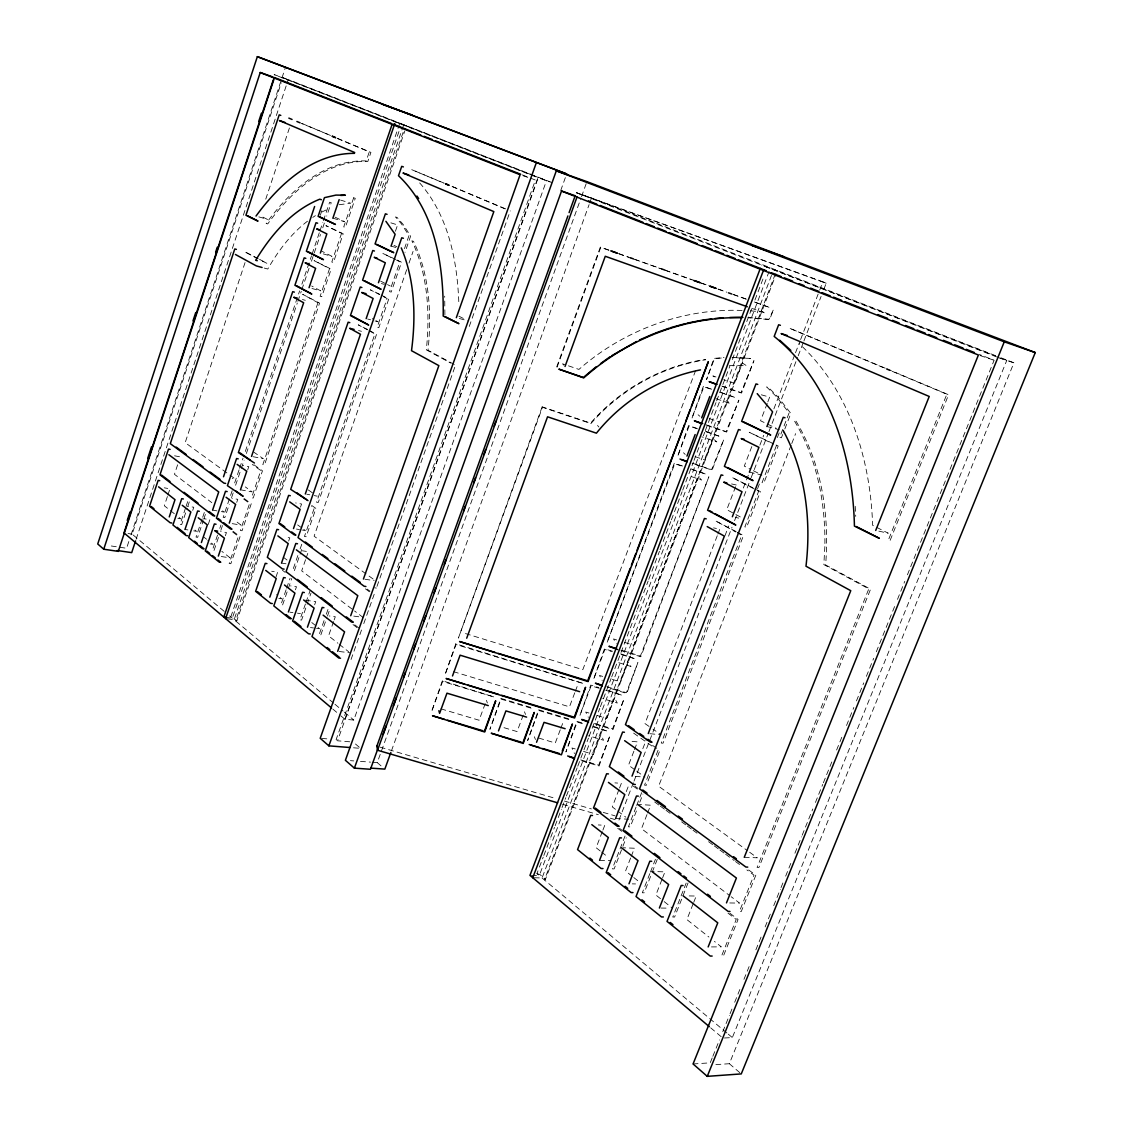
<?xml version="1.0" encoding="UTF-8"?>
<svg xmlns="http://www.w3.org/2000/svg" width="1133" height="1133" viewBox="0 0 1133 1133"><rect width="100%" height="100%" fill="white"/><g stroke="black" fill="none" stroke-linecap="round" stroke-linejoin="round"><path stroke-width="0.75" stroke-dasharray="5 3.75" d="M444.901 314.804L444.688 296.18M128.808 541.56L126.584 548.273L107.918 545.483M131.017 534.847L285.658 66.776M224.192 611.353L132.122 534.139L281.267 82.78M136.13 539.223L288.249 79.593L550.015 181.762M265.759 199.139L289.524 127.647M177.612 464.799L174.454 474.316L211.8 502.655M167.401 496.523L164.327 505.771L176.663 515.543M167.911 494.979L169.964 488.819L164.271 487.827M245.054 262.573L185.175 442.635L235.14 478.905L232.251 478.367M185.529 508.023L180.062 524.352L181.691 524.621L187.157 508.292M186.081 506.38L188.814 498.208M187.696 506.663L189.891 500.135M192.723 510.388L193.771 507.244L188.021 506.267M202.156 518.886L196.037 537.084L197.666 537.339L203.232 520.812M202.708 517.243L204.931 510.629M203.784 519.155L206.008 512.555M208.245 524.466L209.86 519.693L204.067 518.73M320.285 215.298L321.857 210.625M239.063 469.883L233.979 484.938L235.607 485.236L240.706 470.195M239.629 468.212L243.028 458.171M245.294 451.486L299.636 290.884M301.902 284.199L311.518 255.761M312.085 254.089L319.449 232.336M320.016 230.665L322.834 222.295M323.401 220.623L329.632 202.226L331.247 202.722L326.729 216.091M232.18 490.688L223.159 517.328L224.801 517.611L229.319 504.284M217.522 535.088L212.423 550.142L214.066 550.397L218.598 537.014M219.788 528.389L220.921 525.032M241.272 468.524L244.105 460.168M246.371 453.469L297.299 303.021M297.866 301.35L301.265 291.323M301.817 289.651L309.182 267.912M311.448 261.227L320.497 234.489M322.763 227.804L324.463 222.776M231.571 497.628L233.256 492.643M220.864 530.329L222.564 525.301M225.354 535.739L226.444 532.524L220.609 531.589M236.712 502.415L237.76 499.327L231.939 498.308M247.674 469.954L248.793 466.626L242.972 465.521M225.495 617.301L232.307 618.165L399.227 130.734M333.626 703.14L234.12 619.68L403.66 124.885L393.208 121.146M403.15 132.278L235.622 620.955L236.868 620.672L404.807 130.961M275.928 577.164L277.656 572.165L271.708 571.273M288.674 541.05L289.779 537.835L285.332 537.113M395.417 231.259L397.598 224.915L387.359 221.771M300.486 507.173L301.576 504.001L295.642 502.939M286.068 589.826L280.913 604.725L282.599 604.951L287.754 590.066M286.635 588.169L290.076 578.241M297.837 555.567L292.682 570.423L294.368 570.678L299.523 555.821M300.132 548.953L301.845 543.996M404.481 248.623L408.999 235.565L401.323 223.725L395.445 216.941L397.088 217.451L402.98 224.235L410.656 236.075L405.005 252.376M288.334 588.409L291.776 578.496M300.089 554.179L302.95 545.922M305.57 559.702L301.69 570.862L353.213 609.951M306.122 558.102L308.346 551.729L302.355 550.78M295.416 589.826L296.492 586.738L290.501 585.874M406.69 269.725L314.11 536.206L375.646 580.861M409.013 263.068L413.063 251.413M305.414 604.016L299.891 619.85L301.59 620.077L306.561 605.829M305.967 602.43L309.833 591.341M307.114 604.243L310.98 593.168M314.648 604.781L315.739 601.637L303.658 599.966M324.052 620.629L318.982 635.075L320.696 635.287L326.885 617.641M326.304 614.213L328.556 607.798M327.451 616.04L329.703 609.625M333.612 621.535L328.57 635.84L337.931 643.247M334.178 619.935L335.297 616.763L329.221 615.955M351.06 659.463L361.512 630.005M363.778 623.617L374.187 594.287M376.977 586.412L455.523 365.138L428.019 350.295C431.8 313.643 429.648 275.022 413.531 241.329L411.874 240.819C427.991 274.554 430.115 313.19 426.334 349.856L450.764 363.07M469.246 326.474L510.275 210.88M403.66 124.885L546.488 180.657L353.793 720.064L344.914 719.257L537.906 177.683L551.799 182.526M349.729 741.789L337.521 740.798L538.175 177.782L274.144 74.622L286.691 79.041M560.708 190.571L565.48 177.258M381.042 765.866L377.247 762.622L580.917 198.289M581.512 196.618L586.922 181.634M391.437 750.853L589.103 204.606M589.712 202.949L591.511 197.963L576.286 192.667L826.198 283.25L823.649 289.85M556.742 366.809L600.348 247.079L608.633 250.039M557.082 367.191L600.759 247.334L609.044 250.28M485.207 703.65L479.089 720.234L438.131 708.012M523.234 715.079L517.073 731.578L502.882 727.344M695.634 370.505L582.815 669.674L465.026 633.418L465.861 635.797M560.24 729.864L555.283 742.993L537.58 737.71M560.863 728.222L562.719 723.307M574.757 692.787L569.474 706.836L452.634 671.402M575.352 691.229L577.122 686.556M769.109 271.396L539.251 875.611L536.929 873.67L538.812 868.699M539.435 867.057L543.217 857.129M543.84 855.486L550.128 838.944M550.751 837.301L554.519 827.373M555.156 825.73L561.43 809.189M562.067 807.546L565.834 797.618M566.458 795.975L577.136 767.862M577.773 766.22L588.452 738.107M589.075 736.464L599.768 708.352M600.391 706.709L611.069 678.596M611.707 676.953L636.831 610.829M637.468 609.172L648.147 581.073M648.77 579.416L659.448 551.318M660.086 549.661L670.764 521.562M671.387 519.905L682.08 491.807M682.703 490.15L693.382 462.052M694.019 460.395L704.698 432.296M705.321 430.639L715.999 402.541M716.637 400.884L729.836 366.171M732.343 359.558L741.138 336.416M743.659 329.802L752.454 306.661M754.96 300.047L763.755 276.905M534.309 877.763L542.056 877.962L772.508 272.727M775.354 273.832L544.406 879.93L545.483 879.194L776.119 274.044M602.289 831.693L596.128 847.725L600.235 850.982M602.912 830.092L604.767 825.291L598.309 824.951M767.225 403.419L760.555 420.768L776.247 428.274M767.834 401.847L769.661 397.116L757.226 393.689M618.93 789.616L612.287 806.894L616.338 809.982M619.539 788.044L621.351 783.342L614.922 782.875M735.629 486.638L726.777 509.638L741.903 517.795M633.899 751.193L628.518 765.186L635.358 770.157M634.494 749.635L637.482 741.874L631.081 741.279M717.26 535.739L644.96 723.576L651.687 728.25M717.883 534.096L719.795 529.153L713.521 527.879M751.802 446.586L744.282 466.102L750.159 469.09M626.28 791.599L628.829 784.999M642.822 748.701L646.646 738.801M724.908 535.881L728.717 525.981M743.347 488.04L749.083 473.183M759.889 445.142L763.713 435.242M773.896 408.843L794.884 354.402M795.522 352.76L799.983 341.203M800.606 339.56L819.06 291.719M819.697 290.062L822.884 281.82L576.286 192.667L998.485 357.646M633.389 782.747L618.745 820.674L617.74 818.493M634.027 781.104L732.017 527.227M734.566 520.642L750.471 479.429M751.108 477.772L768.287 433.259M768.925 431.616L797.561 357.433M798.199 355.79L803.283 342.591M803.92 340.948L821.099 296.435M757.566 488.705L759.478 483.749M777.351 437.565L779.277 432.622M636.038 807.121L628.418 826.807L630.245 826.892L637.228 808.877M636.675 805.478L641.76 792.364M658.032 750.329L644.55 785.141L646.362 785.268L659.845 750.499M625.019 836.027L612.316 868.855L614.143 868.912L626.209 837.754M776.417 445.566L762.042 482.7L763.798 483.111L778.173 446.005L775.142 444.533M639.763 802.32L642.935 794.12M782.662 434.52L781.416 437.777L779.66 437.324L789.092 412.936L776.289 396.508L766.644 386.919L768.386 387.415L778.031 396.989L790.848 413.418L783.3 432.905M646.971 814.599L641.505 828.69L729.765 895.665M647.58 813.027L650.625 805.209L639.309 804.501M630.614 857.993L625.558 871.022L632.426 876.475M631.251 856.364L634.409 848.235L623.037 847.767M791.117 445.184L658.627 786.203L747.284 850.543M791.769 443.527L795.607 433.642M649.804 873.67L642.326 892.776L644.167 892.818L651.631 873.727M650.427 872.084L656.021 857.752M652.254 872.141L657.239 859.409M661.927 879.59L655.88 895.028L662.805 900.523M662.536 878.047L664.958 871.872L651.914 871.475M686.173 883.06L672.761 917.022L674.602 917.036L688.637 881.488M693.099 903.893L686.881 919.585L708.918 937.033M693.722 902.335L696.2 896.047L686.4 895.877M712.19 1057.925L710.207 1062.839L693.07 1063.958M712.855 1056.296L719.469 1039.91M722.783 1031.724L729.397 1015.352M730.063 1013.709L732.045 1008.795M734.694 1002.252L740.642 987.509M743.956 979.323L749.253 966.222M755.867 949.836L761.829 935.107M765.129 926.907L770.426 913.807M773.74 905.621L780.354 889.249M781.019 887.606L783.002 882.692M785.651 876.149L791.599 861.406M794.913 853.22L801.527 836.834M802.192 835.205L812.786 808.99M815.434 802.447L822.714 784.433M823.365 782.79L832.642 759.861M836.607 750.032L842.57 735.303M846.535 725.474L853.815 707.459M856.463 700.902L863.743 682.887M866.391 676.344L873.67 658.33M876.319 651.772L894.843 605.914M897.492 599.371L904.771 581.356M907.42 574.799L994.108 360.252L979.365 354.459M724.412 1037.984L732.343 1037.573L1006.77 360.407L1001.841 358.481M715.872 1064.609L729.34 1063.717L1013.893 362.829L997.465 356.413M307.51 221.176C290.898 233.908 278.109 250.974 267.785 269.031L263.507 267.87M312.765 217.409L315.399 215.638M322.084 211.928L326.12 209.987M339.164 204.733L350.72 203.218L340.622 200.088M721.296 358.014L714.427 358.764L706.51 379.654L713.903 358.396L724.015 357.561M729.44 365.534L746.406 365.676L742.455 363.027L734.666 383.45L723.775 379.668M732.145 357.334L750.499 358.41L732.697 357.702M711.453 946.919L721.31 946.848L714.427 941.396M661.035 908.057L669.235 908.156M729.765 902.959L739.566 903.1L731.167 896.727M632.285 883.867L635.556 883.938M747.879 317.467L769.052 319.265L773.499 309.493L769.633 319.591L748.446 317.792M531.504 875.412L539.251 875.611M742.115 310.456C682.802 308.091 623.405 330.369 578.935 369.415L562.492 363.792L563.752 365.138M599.569 860.301L610.956 860.683M744.268 857.299L757.297 857.808L748.715 851.577M615.573 818.508L628.532 819.23M350.423 760.654L353.779 760.909M360.478 761.39L370.533 762.127M372.219 762.254L377.247 762.622M635.259 776.374L641.717 776.856M353.51 747.794L360.549 748.346L354.445 743.121M321.8 738.419L328.159 738.943M649.875 733.702L661.12 734.793L653.033 729.185M750.542 310.81L761.008 311.887L761.348 310.966L765.483 313.218L752.27 308.516M339.22 651.503L349.955 652.778M310.484 627.569L313.529 627.951M316.56 628.348L319.577 628.73L311.759 622.541M227.308 618.816L234.12 619.68M289.906 612.188L292.937 612.585M297.455 613.18L300.457 613.59M353.793 616.111L362.957 617.343L354.601 611.013M278.803 598.394L281.791 598.805L276.565 594.655M374.669 587.815L376.397 588.069M221.289 556.53L230.098 557.861L221.827 551.318M364.968 579.246L374.131 580.634M281.508 563.087L285.998 563.781M128.057 533.516L132.122 534.139M210.157 543.925L213.061 544.378L207.863 540.257M184.991 529.479L187.894 529.932M193.701 530.867L196.59 531.335L194.125 529.38M177.895 518.333L180.77 518.801L178.023 516.634M232.208 523.644L241.003 525.089L234.191 519.934M296.478 529.069L299.48 529.578M302.454 530.074L305.428 530.57L297.625 524.905M212.593 510.119L216.969 510.87M221.346 511.606L224.249 512.102L221.487 510.006M240.465 489.796L252.192 491.906L245.323 486.921M306.816 494.243L309.805 494.795M314.266 495.617L317.24 496.155M174.567 455.806L180.26 456.882M253.013 456.698L263.238 458.681L253.806 452.138M735.501 517.427L738.659 518.093M878.854 531.15L888.258 533.218L872.637 525.315C870.484 459.106 849.311 389.497 799.218 343.738M731.578 483.933L736.266 484.995M749.38 472.121L761.914 475.067L751.632 469.841M358.524 330.553L361.469 331.303M766.914 426.518L779.391 429.775M367.644 319.01L370.604 319.789M375.023 320.951L377.969 321.73L372.275 318.656M302.426 299.537L305.315 300.302M311.957 288.504L320.653 290.841L311.66 285.998M776.615 270.532L777.38 270.745L761.56 265.065M459.347 318.5L468.354 320.965M381.396 283.533L384.356 284.369M536.929 873.67L539.875 874.506L545.483 879.194M323.273 253.891L331.955 256.355L321.8 251.186M258.862 216.885L267.346 219.363L260.222 215.766M380.221 747.185L555.921 798.553M564.376 801.031L591.398 808.934M603.223 812.389L615.049 815.845M562.69 804.303L598.366 814.712M610.262 818.182L615.361 819.683M391.069 246.102L396.961 247.844M575.267 748.955L571.967 747.978L574.459 753.558M583.523 751.42L593.423 754.38L600.887 734.793L603.592 740.26L588.622 735.756M580.719 759.861L598.677 765.214L610.092 735.303L599.06 766.007L581.073 760.668M332.89 218.173L344.446 221.643L335.156 217.196M594.683 723.406L612.585 728.816L623.986 698.962L612.981 729.581L593.437 723.675M530.683 707.389L500.828 698.381L489.909 729.312L501.098 699.118L532.652 708.635L532.34 707.884M568.639 718.846L538.572 709.768L527.638 740.557L538.883 710.518L570.65 720.092L570.31 719.342M581.739 722.797L576.853 721.324L565.905 751.958L577.221 722.075L585.35 724.539M593.111 726.225L608.109 731.408L591.851 726.494M588.933 713.011L585.719 712.034L588.324 717.345M596.978 715.447L606.651 718.379L614.468 697.843L617.301 703.041L602.685 698.579M599.23 688.298L591.129 685.819L579.841 715.645L590.76 685.097L598.847 687.575M605.716 690.28L621.918 695.251L606.948 690.054M602.671 676.429L599.456 675.438L602.189 680.48M612.316 679.389L620.36 681.868L628.093 661.559L631.039 666.487L618.066 662.479M606.821 686.697L626.379 692.702L637.893 662.564L626.79 693.438L607.203 687.434M622.187 650.413L640.372 656.064L708.861 476.795L640.796 656.758L620.941 650.583M612.613 651.291L604.498 648.77L593.494 679.573L604.895 649.45L611.381 651.475M620.714 653.812L635.74 659.052L621.125 654.506M616.621 639.918L613.491 638.941L616.338 643.714M624.439 642.369L633.814 645.3L698.126 476.511L701.695 480.052L688.977 475.803M405.444 125.593L406.535 125.947L399.737 123.355L230.806 616.904L236.868 620.672M979.974 355.521L994.108 360.252M693.283 463.524L711.595 469.657L723.831 439.477L712.105 470.153L692.121 463.439M682.562 466.017L674.277 463.255L606.962 642.85L674.758 463.737L683.043 466.513M690.847 468.793L706.27 474.274L689.685 468.722M998.031 357.462L1006.77 360.407M1000.028 358.155L1013.893 362.829M695.081 456.656L705.009 459.998L713.139 438.669L716.835 441.912L701.809 436.828M697.404 428.826L689.119 426.008L677.534 456.627L688.623 425.569L696.894 428.387M705.689 431.645L720.602 436.701L705.179 431.191M709.216 418.544L718.733 421.802M706.057 424.804L726.111 431.631L738.858 400.161L726.65 432.084L706.581 425.257M764.973 266.397L995.284 355.918M711.694 389.214L703.366 386.353L691.824 418.615L703.89 386.75L712.204 389.625M720.007 392.089L735.515 397.655L720.531 392.485M716.169 398.717L730.587 403.66L726.763 400.714M523.163 175.785L527.766 177.385M715.985 376.977L712.869 375.901L716.594 378.663M721.891 386.056L741.01 392.655L753.941 360.662L741.563 393.066L722.429 386.452M618.576 253.58L628.503 257.12M635.131 259.485L661.63 268.918M664.944 270.107L693.113 280.134M701.384 283.08L708.012 285.445M717.954 288.986L726.239 291.946M732.867 294.297L746.109 299.027M754.394 301.973L769.888 307.595L754.975 302.284M618.986 253.834L632.256 258.551M633.913 259.145L663.768 269.781M665.425 270.376L691.951 279.823M700.251 282.783L708.536 285.728M718.492 289.283L726.777 292.229M733.405 294.594L746.675 299.324M591.511 197.963L995.822 355.776M282.938 77.752L401.507 124.049M522.341 174.907L528.884 177.47M530.527 178.122L535.427 180.048L336.119 739.594L337.521 740.798M301.69 123.37L330.666 135.521L301.718 123.511M337.11 138.226L370.916 152.417L367.828 161.467C325.483 159.951 290.983 191.732 267.728 223.923L266.142 223.47C289.382 191.25 323.84 159.427 366.2 160.928L369.287 151.864L337.11 138.368M444.065 183.107L411.746 169.681L444.023 183.234M885.213 368.183L789.248 328.103L885.1 368.324M886.842 368.862L948.576 394.766L890.056 540.611L888.3 540.229L946.848 394.227L891.6 371.058M822.884 281.82L826.198 283.25M393.987 245.351L396.932 246.767M395.346 259.23L382.855 253.452L395.247 259.499M396.904 259.981L401.549 262.247L391.197 292.087L389.54 291.634L399.892 261.765L396.791 260.264M773.641 443.796L749.225 432.282L773.4 444.079M458.851 316.164L465.635 319.591M380.561 281.083L386.098 283.901M387.472 284.595L390.234 285.998M379.612 294.226L370.321 289.821L379.47 294.566M381.127 295.019L388.761 298.985L378.819 327.664L377.162 327.239L387.104 298.531L381 295.359M752.978 487.799L731.89 477.375L758.643 491.255L744.848 526.887L746.619 527.256L760.413 491.651L754.465 488.578M258.055 258.536L244.487 251.639L257.956 258.905M259.556 259.344L267.048 263.394L259.457 259.712M367.474 329.406L358.255 324.831L367.319 329.802M368.976 330.227L376.538 334.377L318.26 502.486L316.574 502.174L374.881 333.952L368.834 330.638M736.124 531.561L715.249 520.713L735.813 532M737.583 532.368L743.475 535.583L663.046 743.206L661.233 743.036L741.69 535.229L737.286 532.807M308.289 489.938L314.677 494.385M253.919 464.785L262.474 470.818L253.197 498.081L251.54 497.784L260.831 470.507L252.277 464.473M311.731 505.474L315.951 508.448L306.137 536.745L304.451 536.476L314.266 508.151L311.462 506.168M652.665 745.443L656.97 748.474M633.63 733.136L655.157 748.304M636.718 771.148L644.932 777.111M244.218 498.548L251.257 503.732L242.065 530.768L240.408 530.499L249.614 503.449L242.575 498.265M367.12 589.089L369.953 591.171M635.075 786.231L637.907 788.313M748.729 869.988L755.824 875.214L741.237 911.569L739.396 911.541L753.997 875.158L746.902 869.932M633.262 786.104L637.511 789.234M365.407 588.834L369.641 591.964M654.69 801.98L658.939 805.124M660.355 806.172L664.618 809.302M666.034 810.35L670.297 813.48M681.641 821.85L685.89 824.98M687.32 826.028L691.569 829.158M692.985 830.206L697.248 833.35M708.592 841.706L712.855 844.836M714.272 845.884L718.52 849.028M719.937 850.062L724.199 853.206M725.616 854.254L734.127 860.514M735.544 861.562L739.807 864.706M283.137 557.082L287.017 560.014M617.697 811.001L625.827 817.176M233.058 531.264L240.054 536.645L230.835 563.738L229.178 563.498L238.397 536.376L231.401 530.995M354.714 624.779L360.152 628.957M619.524 828.35L622.173 830.39M729.85 913.17L738.065 919.486L723.449 955.926L721.594 955.94L736.223 919.472L728.009 913.156M282.386 570.225L285.134 572.349M353 624.566L357.065 627.696M617.697 828.265L621.677 831.325M203.968 537.169L206.56 539.223M339.263 644.309L348.61 651.716M601.609 852.058L608.463 857.497M633.8 877.551L639.309 881.913M664.179 901.613L672.492 908.199M229.602 615.899L232.307 618.165M334.971 704.273L343.03 711.042M344.375 712.161L353.793 720.064M542.056 877.962L726.947 1033.041M728.292 1034.174L732.343 1037.573M332.847 709.074L339.546 714.725M340.891 715.858L344.914 719.257M710.688 1027.829L722.826 1038.069M698.098 414.763L699.882 416.278M729.34 1063.717L741.265 1073.914M683.496 452.761L685.224 454.432M597.516 425.441L598.904 427.028M419.677 182.909C448.555 215.709 457.378 261.001 458.851 303.474M524.466 711.779L525.528 714.441M534.351 736.747L535.456 739.481M486.439 700.336L487.346 702.956M855.231 506.324L855.727 516.407M824.852 546.559L823.847 564.602L868.799 588.877L757.085 867.425L758.926 867.481L870.569 589.202L825.617 564.942C829.696 515.43 821.765 463.567 795.706 420.626L793.95 420.159C816.907 457.888 825.688 502.783 824.852 546.559M317.948 302.709L262.828 464.629L264.471 464.941L319.577 303.134L302.638 294.311L317.948 302.709M329.533 268.663L320.129 296.265L321.772 296.704L331.162 269.116L314.096 260.647L329.533 268.663M341.571 233.299L331.799 262.006L333.428 262.474L343.2 233.78L325.893 225.651L341.571 233.299M353.652 197.793L343.738 226.926L345.367 227.407L355.28 198.303L353.652 197.793M442.38 680.735L431.503 711.906L442.592 681.457L494.328 697.064L442.38 680.735M455.82 643.827L445 674.843L456.047 644.521L583.707 683.624L455.82 643.827M542.155 406.846L458.398 638.077L542.48 407.271L590.959 423.558C620.303 389.879 661.474 366.61 705.703 359.784L705.179 359.416C661.021 366.242 619.893 389.469 590.576 423.119L542.155 406.846M505.431 208.84L450.523 185.812L505.36 208.968"/><path stroke-width="1.5" d="M257.347 56.65L566.684 173.93L257.347 56.65L97.735 543.967L103.74 549.222L118.299 551.374L274.512 77.54L391.367 123.44M103.74 549.222L260.236 72.512L272.926 76.973M127.25 520.359L130.012 511.974M147.687 458.355L151.553 446.629M192.964 320.951L195.726 312.566M215.61 252.234L217.267 247.206M258.678 121.543L261.44 113.158M273.28 79.961L123.979 532.878L331.502 707.941M135.578 540.894L131.697 552.635L117.308 550.511L118.299 551.374M169.256 516.917L175.006 499.667L158.549 486.822M184.991 529.479L190.854 512.003L182.243 505.29M201.391 542.551L207.353 524.876L198.233 517.767M223.513 476.766L314.62 206.503M212.593 510.119L218.726 491.934L168.845 454.73M320.37 253.056L326.856 233.922L316.673 228.894L319.563 229.744M251.54 456.415L303.658 302.752L293.744 297.257L296.634 298.021M229.263 523.149L235.622 504.397L226.09 497.274M240.465 489.796L246.753 471.271L237.137 464.403M309.054 287.725L315.625 268.337L305.103 262.828L309.451 264.046M218.343 556.091L224.419 538.189L214.746 530.641L217.678 531.108M332.89 218.173L339.164 199.635M392.075 124.474L223.796 617.088L226.642 617.443M225.594 618.604L394.78 123.653M269.81 597.148L276.225 578.581L265.731 570.395M281.508 563.087L288.221 543.613L277.868 535.895M293.489 528.573L300.132 509.326L289.694 501.877M305.315 493.974L360.464 334.263L349.686 328.287L354.105 329.42M366.157 318.628L373.125 298.475L361.682 292.47L366.101 293.674M378.45 282.712L385.319 262.799L374.23 257.318L377.176 258.168M391.069 246.102L395.134 234.304L385.9 221.317M288.391 611.976L294.934 593.154L284.482 585.01M307.44 627.186L314.11 608.109L303.658 599.966M337.691 651.319L344.574 631.86L323.117 615.134M363.438 579.02L438.853 365.633L411.506 350.692C416.038 316.362 414.933 280.177 401.266 247.9M350.72 615.701L357.801 595.661L296.35 549.831M456.33 317.679L493.832 211.602L403.022 173.052L408.871 174.978M349.998 747.525L328.882 745.854L536.192 163.11M354.388 768.146L561.529 191.024L978.402 354.997L693.07 1063.958L707.261 1076.35L741.265 1073.914L1035.265 352.575L586.922 181.634L556.317 170.8L345.395 760.285L354.388 768.146L370.463 769.265L377.671 749.281M376.779 746.378L567.902 215.95M569.092 212.622L574.488 197.652M383.067 734.297L386.07 725.97M393.278 705.986L396.281 697.659M403.49 677.676L405.288 672.676M413.687 649.365L415.499 644.365M423.898 621.054L425.696 616.055M434.109 592.743L435.908 587.744M444.306 564.432L446.105 559.433M463.524 511.139L465.323 506.139M473.721 482.828L475.534 477.829M483.933 454.517L485.731 449.518M494.144 426.192L495.942 421.207M557.606 802.815L377.544 750.244L577.023 196.944M390.843 752.51L384.838 769.109L370.746 768.117M565.027 366.483L605.263 256.27L747.313 306.76M452.506 675.962L460.097 655.186L579.657 691.682M466.711 638.205L547.551 416.802L596.425 433.174C622.329 400.813 659.746 377.827 700.477 369.896M484.442 731.21L495.688 700.817L484.697 731.989L432.509 715.759L444.235 719.257M498.492 730.912L505.927 710.901L526.604 717.118M522.922 742.667L534.224 712.445L523.219 743.446L491.24 733.235L521.251 742.172M536.56 742.257L544.024 722.358L565.14 728.703M630.189 568.384L587.687 680.834L498.35 653.429M631.449 565.084L635.825 553.499M637.072 550.199L684.573 424.521M685.819 421.207L690.195 409.636M691.456 406.322L708.323 361.668L588.069 681.556L459.573 641.533L494.965 652.396M574.842 715.645L582.589 695.152M583.778 692.008L585.563 687.278L574.601 717.982L446.09 678.497L464.643 684.105M562.265 750.853L572.434 723.959L561.401 754.819L529.182 744.523M686.952 456.117L695.138 434.562M701.681 417.822L709.768 396.508M760.314 268.379L529.961 875.37L709.343 1026.696M532.765 877.735L763.713 269.711M615.573 818.508L624.793 794.601L608.449 782.407M648.26 733.547L724.384 536.136L707.204 526.59M599.569 860.301L608.35 837.528L591.808 824.626M632.03 776.133L641.151 752.454L624.637 740.685M749.38 472.121L758.94 447.337L741.194 438.57L744.324 439.349M766.914 426.518L772.593 411.817L757.226 393.689M732.343 516.761L742.002 491.722L723.718 482.148L726.862 482.87M628.999 883.782L638.021 860.641L621.408 847.696M659.392 908.029L668.64 884.519L651.914 871.475M708.153 946.933L717.77 922.829L683.114 895.806M744.268 857.299L850.756 590.69L805.988 566.217C811.412 520.104 805.591 471.54 783.13 430.384M726.48 902.902L736.408 878.033L637.681 804.402M875.71 530.456L929.23 396.465L781.119 333.584L787.322 335.51M707.261 1076.35L1004.263 341.812L1035.265 352.575M256.03 216.049C279.129 184.382 312.779 153.182 354.388 153.352L354.671 152.516L279.398 120.565L285.02 122.449M596.383 366.625L583.353 377.501L558.866 369.146L583.736 377.898C626.719 339.418 684.006 316.645 741.874 317.622M600.518 363.651L610.149 356.697M611.593 355.804L636.548 341.515M639.55 339.942L653.472 333.867M655.016 333.201L669.291 328.159M670.878 327.593L685.437 323.613M687.051 323.174L703.409 319.959M705.066 319.761L711.651 318.954M714.951 318.557L723.194 317.792M340.707 195.442L345.367 195.216L335.963 195.088L324.435 197.666L318.118 216.361L335.439 224.447L319.747 216.856M729.794 317.481L742.951 317.339M712.147 956.054L710.278 956.068L667.04 921.384L681.188 885.496L683.043 885.539M663.357 916.951L661.488 916.937L636.052 896.529L649.846 861.222L651.687 861.292M729.992 911.442L728.137 911.428L623.065 830.687L636.477 796.017L638.318 796.145M632.965 892.592L631.095 892.549L606.197 872.58L619.638 837.825L621.479 837.91M602.983 868.558L601.127 868.501L577.561 849.608L590.675 815.392L592.502 815.505M747.738 867.113L745.882 867.042L639.536 788.823L783.243 417.298L785.013 417.765M635.287 784.475L633.446 784.348L609.356 766.616L622.598 732.074L624.425 732.258M608.449 773.924L606.608 773.782L593.522 807.971L617.273 826.226L619.128 826.325L614.922 823.11M340.523 658.231L338.781 658.032L311.986 636.534L322.183 607.458L323.911 607.699M310.258 633.984L308.53 633.758L292.611 620.997L302.61 592.304L304.324 592.545M272.302 603.563L270.603 603.322L255.633 591.327L265.235 563.356L266.935 563.611M365.902 586.512L364.16 586.257L298.021 537.594L401.748 237.774L403.419 238.284M285.304 577.83L283.604 577.575L273.804 605.9L289.51 618.505L291.223 618.717L285.983 614.525M284.1 569.134L282.4 568.879L267.331 557.294L276.919 529.394L278.605 529.678M187.71 535.767L186.067 535.512L172.938 524.976L181.719 498.676L183.348 498.959M171.805 523.021L170.162 522.752L149.57 506.224L158.124 480.406L159.739 480.689M297.512 543.755L295.812 543.486L286.054 571.683L351.527 622.003L353.269 622.229L346.301 616.876M216.035 524.239L214.364 523.956L205.271 550.921L219.066 561.982L220.737 562.237L217.975 560.028M199.281 511.28L197.638 510.997L188.701 537.623L202.382 548.599L204.053 548.854L199.932 545.568M227.152 491.58L225.495 491.283L216.417 518.178L230.311 528.842L231.982 529.125L223.64 522.724M308.006 500.63L290.685 489.343L348.143 322.211L349.814 322.636M225.623 483.423L223.966 483.125L170.304 443.654L234.786 248.948L236.386 249.387M290.289 495.716L288.603 495.404L278.93 523.559L294.183 534.776L295.883 535.059L291.719 532M170.106 449.404L168.491 449.107L159.98 474.798L213.146 515.657L214.803 515.926L209.194 511.634M238.213 458.851L236.57 458.539L227.407 485.66L243.128 496.296L236.089 491.127M254.429 463.015L238.369 452.577L292.711 291.677L294.353 292.116M706.213 518.843L704.429 518.475L625.444 724.624L650.172 742.002L652.013 742.172L647.878 739.283M722.911 475.308L721.126 474.897L707.587 510.247L735.813 525.018L715.249 513.816M740.274 430.002L738.504 429.549L724.384 466.371L753.048 480.619L727.655 467.561M262.091 267.487L256.384 265.929L235.409 254.472M361.894 287.499L360.223 287.046L350.423 315.555L368.678 325.029L352.094 315.994M257.276 260.703L255.661 260.264C271.07 234.899 291.549 210.511 319.761 199.196L321.39 199.691M305.811 258.324L304.168 257.871L294.906 285.304L311.802 294.042L296.549 285.743M757.75 384.413L755.98 383.917L741.633 421.349L770.709 435.015L743.404 421.816M374.442 251.002L372.785 250.506L362.588 280.177L381.085 289.297L364.26 280.644M317.637 223.201L316.008 222.719L306.363 251.243L323.471 259.669L308.006 251.71M447.592 720.248L482.771 730.714M530.853 745.032L539.251 747.525M542.608 748.516L559.39 753.516M569.29 756.462L574.19 757.92M574.544 758.713L567.661 755.98M488.281 705.604L446.969 693.184L439.604 713.351L438.868 710.674M468.014 685.125L498.364 694.302M501.735 695.322L574.247 717.231M588.183 721.438L581.668 719.469L588.551 722.203M601.92 685.21L595.406 683.199L602.317 685.932M387.061 214.335L385.39 213.825L375.051 243.921L393.774 252.659L376.708 244.416M615.573 648.345L608.973 646.292L617.641 649.549M780.396 325.313L778.64 324.76L774.179 336.43C830.305 381.623 852.937 456.316 854.424 526.109L879.293 538.288L856.208 526.505M403.376 166.905L401.719 166.353L398.504 175.714C435.922 211.333 443.853 266.751 443.201 316.05L458.922 323.67L444.901 316.518M681.641 459.616L686.626 461.287M687.122 461.768L679.97 459.049M280.786 115.396L279.2 114.858L245.932 215.284L258.012 221.105L247.532 215.752M702.715 423.671L694.359 420.825L701.554 423.544M561.529 191.024L575.451 195.839M717.104 384.413L709.145 381.651L716.042 384.257M752.397 245.649L783.611 256.639M383.025 104.633L412.497 115.141M611.947 251.214L616.918 252.985M630.16 257.715L633.474 258.891M661.63 268.918L664.944 270.107M694.77 280.729L699.741 282.499M709.669 286.04L716.297 288.405M610.701 250.875L617.329 253.24M693.608 280.418L700.251 282.783M710.193 286.323L715.164 288.094M728.434 292.824L731.748 294.014M556.317 170.8L1004.263 341.812M393.009 124.092L420.839 135.025M424.11 136.314L432.296 139.529M435.568 140.818L520.698 174.255M588.523 200.909L596.751 204.138M600.051 205.427L642.864 222.252M646.15 223.541L654.392 226.784M657.678 228.073L665.921 231.316M669.206 232.605L697.206 243.609M702.148 245.549L712.02 249.43M715.32 250.719L723.548 253.962M726.848 255.251L735.076 258.48M738.376 259.783L766.347 270.773M771.261 272.699L781.09 276.565M784.376 277.854L792.562 281.069M799.119 283.647L804.033 285.573M810.591 288.15L818.777 291.365M822.062 292.654L830.248 295.869M833.534 297.158L841.72 300.387M845.006 301.675L867.935 310.683M877.778 314.549L887.606 318.401M892.521 320.342L899.078 322.919M905.621 325.497L913.821 328.712M917.093 330L925.293 333.215M928.564 334.504L936.764 337.719M943.322 340.297L951.508 343.511M954.793 344.8L962.979 348.029M966.251 349.304L974.451 352.533M260.236 72.512L520.089 174.723L320.214 738.291L328.882 745.854M332.281 136.201L335.495 137.56M445.68 183.773L448.909 185.132M288.844 118.115L292.059 119.461M296.888 121.486L300.103 122.831M332.281 136.342L335.495 137.688M445.637 183.914L448.866 185.26M886.728 369.004L889.986 370.378M709.371 510.615L712.303 512.215M240.026 452.888L250.11 459.984M296.634 492.657L306.59 499.639M628.645 725.771L634.14 729.638M639.635 733.49L643.756 736.393M176.153 447.082L186.053 454.347M193.12 459.545L203.005 466.81M210.072 472.008L219.958 479.273M280.616 523.843L284.78 526.902M305.358 542.013L312.396 547.197M322.254 554.434L327.876 558.583M334.929 563.752L344.786 570.99M351.825 576.173L360.266 582.376M618.278 771.97L623.943 776.147M642.793 789.998L647.042 793.114M656.97 800.408L665.482 806.668M678.242 816.043L682.505 819.173M733.547 856.69L736.393 858.772M161.594 475.095L170.007 481.539M183.999 492.289L197.992 503.038M218.074 518.447L220.864 520.585M297.512 579.43L307.27 586.922M321.206 597.615L332.351 606.183M595.349 808.084L600.943 812.375M624.92 830.772L631.917 836.154M654.336 853.361L659.944 857.667M678.157 871.645L680.961 873.798M683.765 875.951L686.556 878.103M707.573 894.234L710.377 896.387M151.199 506.508L153.946 508.703M177.201 527.341L185.076 533.657M194.451 541.177L197.199 543.373M206.928 551.162L209.69 553.386M212.452 555.595L215.213 557.804M257.318 591.553L261.411 594.825M294.339 621.224L300.967 626.535M327.125 647.495L329.802 649.634M332.479 651.787L339.178 657.154M589.882 858.078L592.502 860.174M608.053 872.622L610.673 874.733M625.09 886.289L627.71 888.385M641.929 899.786L644.606 901.925M670.254 922.474L672.96 924.641M779.702 340.226L790.834 350.409M416.944 196.023L418.658 198.572M376.836 746.194L377.544 750.244"/></g></svg>
